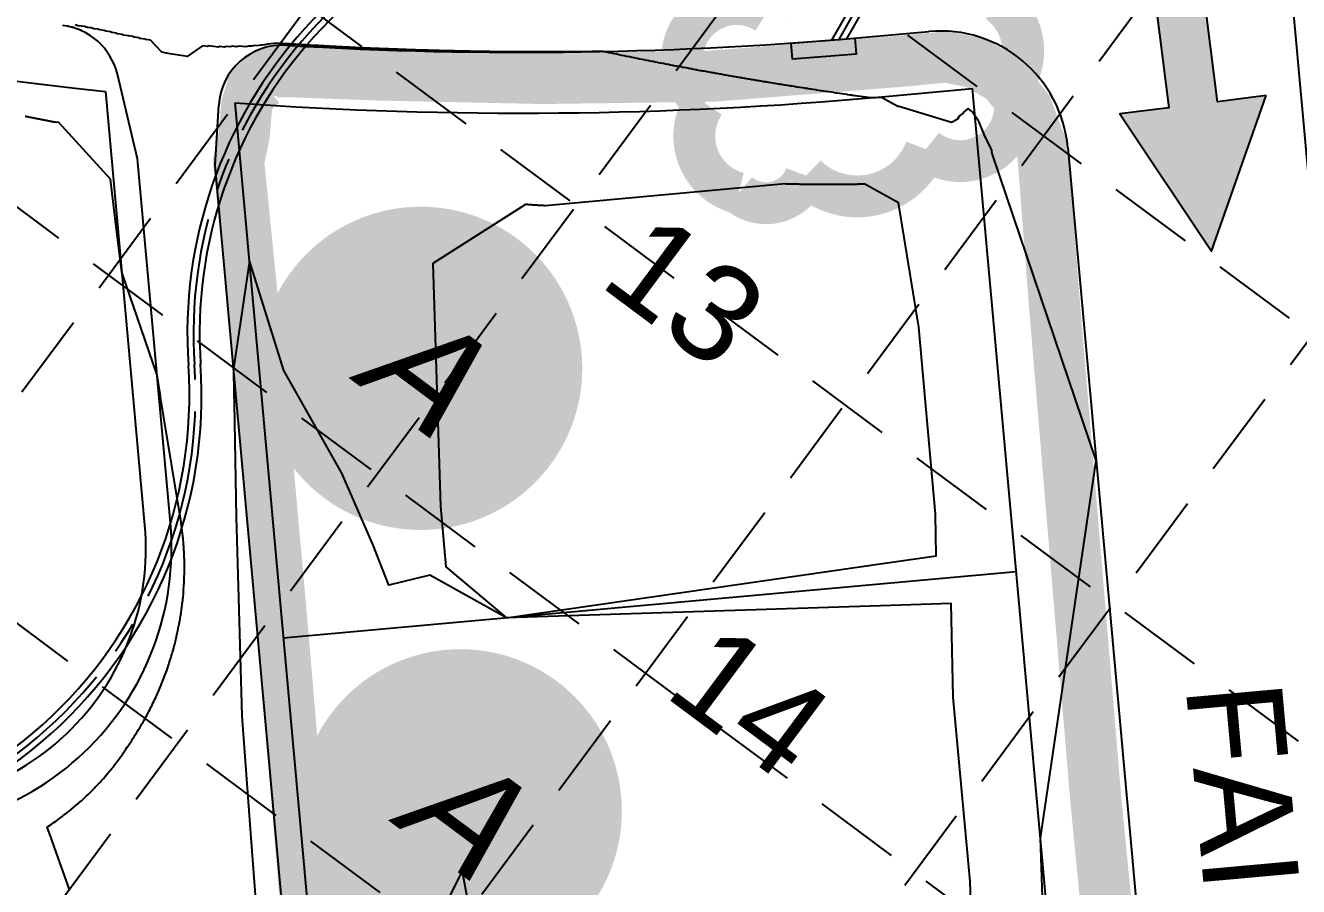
# Model space of a CAD drawing. Header units: feet. Extents: x 2260 to 6199, y 3666 to 7344.
# Drawn here: x 4487.2 to 4686.2, y 5598.8 to 5733.3 of the extents above; entities that cross this region are included whole.
import ezdxf
from ezdxf.enums import TextEntityAlignment as Align

# ---------------------------------------------------------------- set-up
doc = ezdxf.new("R2010")
doc.units = ezdxf.units.FT
doc.header["$LTSCALE"] = 40
doc.header["$MEASUREMENT"] = 0
doc.linetypes.add('CENTER2', pattern=[1.125, 0.75, -0.125, 0.125, -0.125])
doc.linetypes.add('HIDDEN', pattern=[0.375, 0.25, -0.125])
doc.layers.get('0').update_dxf_attribs({"linetype": 'CONTINUOUS'})
for name, color, linetype in [('ALTURA LOGO', 4, 'CONTINUOUS'), ('CL-STORM', 4, 'CENTER2'), ('CONTROL', 8, 'CONTINUOUS'), ('EOP-PROP', 4, 'CONTINUOUS'), ('EROSION BLANKETS', 84, 'CONTINUOUS'), ('FLOW-ARROWS', 253, 'CONTINUOUS'), ('GRID', 254, 'HIDDEN'), ('INLET', 3, 'CONTINUOUS'), ('INLET PROTECTION', 5, 'CONTINUOUS'), ('LOT-NOS', 4, 'CONTINUOUS'), ('lots-line', 4, 'CONTINUOUS'), ('PC', 43, 'CONTINUOUS'), ('ST-ROW', 2, 'CONTINUOUS'), ('STORM', 3, 'CONTINUOUS'), ('STREET-NAME', 3, 'CONTINUOUS')]:
    doc.layers.add(name, color=color, linetype=linetype)
doc.styles.add('altura', font='ARIAL.TTF', dxfattribs={"oblique": 15})
doc.styles.get("Standard").update_dxf_attribs({"font": 'ARIAL.TTF'})

# ---------------------------------------------------------------- blocks, each defined once
blk = doc.blocks.new('arrow')
blk.add_lwpolyline([(-67.01, -25.36), (-59.33, -25.42), (-59.57, -56.14), (-51.89, -56.2), (-51.65, -25.48), (-43.97, -25.54), (-55.3, -2.41), (-67.01, -25.36)], close=True)
at = {"color": 254}
for points in [[(-43.97, -25.54), (-67.01, -25.36), (-55.3, -2.41), (-67.01, -25.36)], [(-59.57, -56.14), (-51.89, -56.2), (-59.33, -25.42), (-51.65, -25.48)]]:
    blk.add_solid(points, dxfattribs=at)

msp = doc.modelspace()

# ---------------------------------------------------------------- hatches: boundary and pattern name
at = {"layer": 'ALTURA LOGO'}
h = msp.add_hatch(color=42, dxfattribs=at)
edge = h.paths.add_edge_path()
edge.add_ellipse((4548.98, 5679.73), major_axis=(15.08, 20.26), ratio=1, start_angle=-89.9995, end_angle=90.0005)
edge.add_ellipse((4548.98, 5679.73), major_axis=(15.08, 20.26), ratio=1, start_angle=89.9999, end_angle=269.9999)
h.paths.add_polyline_path([(4524.52, 5684.98), (4560.7, 5658.04), (4574.07, 5676), (4537.89, 5702.94)], flags=24)
h = msp.add_hatch(color=42, dxfattribs=at)
edge = h.paths.add_edge_path()
edge.add_ellipse((4555.17, 5610.59), major_axis=(15.08, 20.26), ratio=1, start_angle=-89.9995, end_angle=90.0005)
edge.add_ellipse((4555.17, 5610.59), major_axis=(15.08, 20.26), ratio=1, start_angle=89.9999, end_angle=269.9999)
h.paths.add_polyline_path([(4530.71, 5615.83), (4566.89, 5588.9), (4580.26, 5606.86), (4544.08, 5633.79)], flags=24)

# ---------------------------------------------------------------- linework, layer by layer
at = {"layer": 'CL-STORM', "color": 7}
msp.add_line((4628.48, 5756.47), (4614.36, 5731.11), dxfattribs=at)
for centre, start, end in [((4583.46, 5685.18), 91.6044, 183.9848), ((4443.79, 5675.45), 259.7571, 3.9848)]:
    msp.add_arc(centre, 70, start, end, dxfattribs=at)
at = {"layer": 'EOP-PROP', "color": 7}
for p, q in [((4645.03, 6181.09), (4710.64, 5456.86)), ((4620.21, 5731.62), (4628.42, 5732.36)), ((4504.71, 5712.45), (4501.57, 5725.68)), ((4516.85, 5711.42), (4517.42, 5720.83)), ((4650.14, 5714.25), (4673.71, 5453.83)), ((4509.86, 5655.57), (4504.71, 5712.45)), ((4541.25, 5441.83), (4516.85, 5711.42))]:
    msp.add_line(p, q, dxfattribs=at)
for centre, radius, start, end in [((4491.84, 5723.37), 10, 66.0789, 83.3098), ((4491.84, 5723.37), 10, 13.3309, 83.3098), ((4564.71, 6344.61), 615.5, 266.57991, 275.17282), ((4630.22, 5712.44), 20, 5.1728, 95.1728), ((4527.4, 5720.23), 10, 86.5799, 176.5469), ((4466.04, 5651.6), 44, 261.8961, 5.1728)]:
    msp.add_arc(centre, radius, start, end, dxfattribs=at)
at = {"layer": 'EROSION BLANKETS', "const_width": 8}
for points in [[(4671.33, 5406.6), (4669.01, 5461.99), (4663.15, 5524.35), (4654.51, 5612.4), (4648.02, 5690.09), (4646.19, 5713.91), (4643.76, 5720.35), (4640.06, 5724.92), (4635.73, 5727.47), (4631.17, 5728.39), (4624.12, 5727.72), (4594.71, 5725.39), (4568.1, 5725.03), (4542.49, 5725.57), (4528.39, 5726.09), (4525.98, 5726.05), (4525.35, 5725.96), (4525.02, 5725.73), (4523.95, 5724.93), (4522.78, 5723.89), (4522.64, 5722.72)], [(4462.14, 5156.9), (4459, 5158.87), (4457.37, 5164.32), (4461.37, 5171.63), (4471.19, 5184.89), (4491.61, 5212.94), (4502.98, 5232.65), (4515.51, 5259.74), (4526.74, 5285.91), (4536.96, 5322.88), (4543.87, 5358.18), (4547.09, 5387.83), (4547.01, 5406.17), (4546.38, 5430.26), (4543.85, 5459.68), (4537.86, 5518.71), (4531.81, 5586.52), (4527.34, 5639.5), (4523.24, 5685.02), (4520.52, 5711.99), (4521.4, 5716.25), (4521.8, 5720.87), (4522.4, 5722.7), (4524.33, 5724.29)]]:
    msp.add_lwpolyline(points, dxfattribs=at)
at = {"layer": 'FLOW-ARROWS', "color": 7}
for points in [[(4600.11, 5645.1, 0, 1.67, 0), (4595.12, 5644.92, 0, 0, 0), (4578.95, 5644.32, 0, 0, 0)], [(4529.38, 5640.08, 0, 1.67, 0), (4534.38, 5640.23, 0, 0, 0), (4539.28, 5640.37, 0, 0, 0)], [(4560.03, 5634.6, 0, 1.67, 0), (4557.54, 5630.26, 0, 0, 0), (4554.57, 5625.11, 0, 0, 0)], [(4557.09, 5609.57, 0, 1.67, 0), (4555.74, 5614.38, 0, 0, 0), (4554.66, 5618.23, 0, 0, 0)]]:
    msp.add_lwpolyline(points, format="xyseb", dxfattribs=at)
at = {"layer": 'GRID', "linetype": 'HIDDEN', "ltscale": 1.35}
for p, q in [((3177.27, 6805.06), (5779.7, 4875.88)), ((3146.15, 6763.08), (5748.58, 4833.91)), ((3115.04, 6721.11), (5717.47, 4791.93)), ((3083.92, 6679.13), (5686.35, 4749.96)), ((4904.7, 6239.96), (3815.52, 4770.66)), ((4946.68, 6208.84), (3857.49, 4739.54)), ((4988.65, 6177.73), (3899.47, 4708.43)), ((5030.63, 6146.61), (3941.44, 4677.31))]:
    msp.add_line(p, q, dxfattribs=at)
at = {"layer": 'INLET', "color": 7}
msp.add_lwpolyline([(4616.86, 5731.31), (4617.05, 5728.81), (4607.08, 5728.05), (4606.89, 5730.54)], close=True, dxfattribs=at)
msp.add_lwpolyline([(4616.86, 5731.31), (4617.05, 5728.81), (4607.08, 5728.05), (4606.89, 5730.54)], close=True, dxfattribs=at)
msp.add_lwpolyline([(4616.86, 5731.31), (4617.05, 5728.81), (4607.08, 5728.05), (4606.89, 5730.54)], close=True, dxfattribs=at)
at = {"layer": 'INLET PROTECTION', "color": 170, "ltscale": 100, "const_width": 6.54}
msp.add_lwpolyline([(4627.95, 5713.99, 0.520567), (4627.95, 5713.99, 0.765195), (4641.33, 5723.75, 0.417879), (4639.24, 5736.98, 0.6649), (4622.14, 5736.77, 0.744833), (4603.07, 5735.25, 0.975642), (4593.35, 5721.21, 0.520567), (4598.67, 5707.11, 0.520567), (4609.21, 5709.85, 0.540264), (4627.95, 5713.99)], format="xyb", close=True, dxfattribs=at)
at = {"layer": 'lots-line', "color": 7}
for p, q in [((4505.87, 5655.21), (4499.74, 5723)), ((4545.24, 5442.2), (4519.98, 5721.22)), ((4527.55, 5637.6), (4642.08, 5647.97))]:
    msp.add_line(p, q, dxfattribs=at)
msp.add_arc((4466.04, 5651.6), 40, 261.8961, 5.1728, dxfattribs=at)
at = {"layer": 'PC', "color": 43, "flags": 128}
for points, elevation in [([(4496.37, 5733.15), (4495.95, 5733.2), (4495.45, 5733.27), (4494.97, 5733.4)], 548), ([(4646.63, 5583.39), (4645.85, 5606.31), (4647.05, 5614.45), (4649.81, 5633.21), (4654.57, 5665.33), (4638.34, 5713.12), (4638.33, 5713.2), (4638.32, 5713.26), (4638.27, 5713.6), (4638.24, 5713.75), (4638.24, 5713.76), (4638.21, 5713.9), (4638.18, 5714.05), (4637.08, 5716.28), (4637.05, 5716.37), (4637.02, 5716.46), (4636.98, 5716.55), (4636.28, 5718.19), (4636.26, 5718.24), (4636.23, 5718.29), (4636.21, 5718.34), (4636.17, 5718.39), (4636.14, 5718.43), (4635.26, 5719.77), (4635.25, 5719.78), (4635.07, 5719.92), (4634.55, 5720.32), (4634.38, 5720.23), (4634.05, 5719.93), (4633.8, 5719.61), (4633.19, 5719.21), (4632.83, 5718.62), (4631.95, 5718.16), (4623.56, 5720.71), (4623.56, 5720.63), (4621.04, 5722.04), (4620.95, 5722.04), (4620.55, 5722.03), (4620.15, 5722.02), (4619.76, 5722.01), (4619.36, 5722), (4619.24, 5722), (4618.95, 5722.04), (4618.95, 5722.04), (4618.95, 5722.04), (4618.54, 5722.09), (4618.14, 5722.15), (4618.13, 5722.15), (4618.12, 5722.15), (4617.72, 5722.21), (4617.33, 5722.26), (4617.31, 5722.27), (4617.29, 5722.27), (4616.9, 5722.32), (4616.51, 5722.38), (4616.49, 5722.38), (4616.46, 5722.39), (4616.08, 5722.44), (4615.7, 5722.49), (4615.67, 5722.5), (4615.63, 5722.5), (4615.26, 5722.56), (4614.89, 5722.61), (4614.85, 5722.62), (4614.48, 5722.67), (4614.44, 5722.68), (4614.08, 5722.73), (4614.03, 5722.74), (4613.98, 5722.74), (4613.62, 5722.8), (4613.57, 5722.81), (4613.21, 5722.86), (4613.15, 5722.87), (4612.8, 5722.92), (4612.46, 5722.97), (4612.39, 5722.98), (4612.33, 5722.99), (4611.98, 5723.04), (4611.65, 5723.09), (4611.58, 5723.1), (4611.5, 5723.11), (4611.17, 5723.16), (4610.84, 5723.21), (4610.76, 5723.23), (4610.68, 5723.24), (4610.35, 5723.29), (4610.03, 5723.34), (4609.94, 5723.35), (4609.62, 5723.4), (4609.53, 5723.41), (4609.44, 5723.43), (4609.12, 5723.48), (4609.03, 5723.49), (4608.72, 5723.54), (4608.61, 5723.56), (4608.31, 5723.6), (4608.2, 5723.62), (4607.9, 5723.67), (4607.6, 5723.71), (4607.49, 5723.73), (4607.38, 5723.75), (4607.08, 5723.8), (4606.8, 5723.84), (4606.68, 5723.86), (4606.39, 5723.9), (4606.27, 5723.92), (4605.99, 5723.97), (4605.86, 5723.99), (4605.59, 5724.03), (4605.45, 5724.06), (4605.18, 5724.1), (4605.05, 5724.12), (4604.91, 5724.14), (4604.64, 5724.19), (4604.38, 5724.23), (4604.23, 5724.25), (4604.09, 5724.28), (4603.83, 5724.32), (4603.68, 5724.34), (4603.42, 5724.39), (4603.17, 5724.43), (4603.01, 5724.45), (4602.86, 5724.48), (4602.61, 5724.52), (4602.36, 5724.56), (4602.2, 5724.59), (4601.96, 5724.63), (4601.79, 5724.66), (4601.56, 5724.7), (4601.39, 5724.72), (4601.21, 5724.75), (4600.98, 5724.79), (4600.75, 5724.83), (4600.57, 5724.86), (4600.39, 5724.89), (4600.17, 5724.93), (4599.95, 5724.97), (4599.76, 5725), (4599.58, 5725.03), (4599.36, 5725.07), (4599.17, 5725.1), (4598.95, 5725.14), (4598.76, 5725.17), (4598.55, 5725.21), (4598.35, 5725.24), (4598.14, 5725.28), (4597.94, 5725.31), (4597.74, 5725.35), (4597.54, 5725.38), (4597.33, 5725.42), (4597.14, 5725.45), (4596.92, 5725.49), (4596.71, 5725.53), (4596.52, 5725.56), (4596.33, 5725.6), (4596.11, 5725.63), (4595.93, 5725.67), (4595.71, 5725.71), (4595.53, 5725.74), (4595.31, 5725.78), (4595.13, 5725.81), (4594.9, 5725.85), (4594.73, 5725.88), (4594.5, 5725.92), (4594.33, 5725.95), (4594.09, 5726), (4593.85, 5726.04), (4593.69, 5726.07), (4593.53, 5726.1), (4593.28, 5726.14), (4593.03, 5726.19), (4592.88, 5726.22), (4592.73, 5726.24), (4592.48, 5726.29), (4592.22, 5726.34), (4592.07, 5726.36), (4591.93, 5726.39), (4591.67, 5726.44), (4591.4, 5726.49), (4591.26, 5726.51), (4590.99, 5726.56), (4590.86, 5726.59), (4590.73, 5726.61), (4590.46, 5726.66), (4590.18, 5726.72), (4590.05, 5726.74), (4589.93, 5726.76), (4589.65, 5726.82), (4589.36, 5726.87), (4589.25, 5726.89), (4588.96, 5726.95), (4588.84, 5726.97), (4588.55, 5727.02), (4588.44, 5727.04), (4588.33, 5727.06), (4588.04, 5727.12), (4587.74, 5727.18), (4587.64, 5727.2), (4587.33, 5727.26), (4587.23, 5727.28), (4586.92, 5727.34), (4586.83, 5727.35), (4586.52, 5727.41), (4586.43, 5727.43), (4586.11, 5727.49), (4586.03, 5727.51), (4585.94, 5727.53), (4585.62, 5727.59), (4585.3, 5727.65), (4585.22, 5727.67), (4585.15, 5727.68), (4584.82, 5727.75), (4584.49, 5727.81), (4584.42, 5727.83), (4584.35, 5727.84), (4584.02, 5727.9), (4583.95, 5727.92), (4583.62, 5727.98), (4583.56, 5728), (4583.21, 5728.06), (4582.87, 5728.13), (4582.81, 5728.14), (4582.46, 5728.22), (4582.41, 5728.23), (4582.06, 5728.3), (4582.01, 5728.31), (4581.65, 5728.38), (4581.61, 5728.39), (4581.25, 5728.46), (4581.21, 5728.47), (4581.17, 5728.48), (4580.81, 5728.55), (4580.44, 5728.63), (4580.41, 5728.63), (4580.03, 5728.71), (4580.01, 5728.71), (4579.98, 5728.72), (4579.61, 5728.8), (4579.58, 5728.8), (4579.21, 5728.88), (4578.82, 5728.96), (4578.81, 5728.96), (4578.79, 5728.96), (4578.41, 5729.04), (4578.4, 5729.05), (4578.01, 5729.13), (4577.61, 5729.21), (4577.61, 5729.21), (4577.45, 5729.24), (4577.21, 5729.24), (4577.21, 5729.24), (4576.81, 5729.23), (4576.81, 5729.23), (4576.81, 5729.23), (4576.41, 5729.23), (4576.02, 5729.22), (4576.01, 5729.22), (4576.01, 5729.22), (4575.77, 5729.22), (4575.77, 5729.22), (4575.3, 5729.21), (4575.3, 5729.21), (4574.84, 5729.21), (4574.38, 5729.2), (4574.37, 5729.2), (4573.92, 5729.2), (4573.9, 5729.2), (4573.88, 5729.2), (4573.43, 5729.19), (4572.98, 5729.19), (4572.96, 5729.19), (4572.52, 5729.19), (4572.49, 5729.19), (4572.47, 5729.19), (4572.02, 5729.18), (4572, 5729.18), (4571.56, 5729.18), (4571.53, 5729.18), (4571.09, 5729.18), (4571.06, 5729.18), (4570.62, 5729.17), (4570.59, 5729.17), (4570.15, 5729.17), (4569.72, 5729.17), (4569.68, 5729.17), (4569.25, 5729.17), (4569.21, 5729.17), (4568.78, 5729.17), (4568.74, 5729.17), (4568.7, 5729.17), (4568.28, 5729.17), (4567.85, 5729.17), (4567.81, 5729.17), (4567.76, 5729.17), (4567.34, 5729.17), (4566.92, 5729.17), (4566.87, 5729.17), (4566.82, 5729.17), (4566.4, 5729.17), (4566.35, 5729.17), (4565.93, 5729.17), (4565.52, 5729.17), (4565.46, 5729.17), (4565.41, 5729.17), (4565, 5729.17), (4564.59, 5729.18), (4564.53, 5729.18), (4564.12, 5729.18), (4564.06, 5729.18), (4564, 5729.18), (4563.59, 5729.18), (4563.53, 5729.18), (4563.12, 5729.18), (4562.72, 5729.19), (4562.65, 5729.19), (4562.58, 5729.19), (4562.18, 5729.19), (4561.79, 5729.2), (4561.72, 5729.2), (4561.32, 5729.2), (4561.25, 5729.2), (4561.17, 5729.2), (4560.78, 5729.21), (4560.39, 5729.21), (4560.31, 5729.21), (4560.23, 5729.21), (4559.84, 5729.22), (4559.46, 5729.22), (4559.37, 5729.22), (4558.99, 5729.23), (4558.9, 5729.23), (4558.52, 5729.24), (4558.44, 5729.24), (4558.35, 5729.24), (4557.97, 5729.24), (4557.59, 5729.25), (4557.5, 5729.25), (4557.41, 5729.25), (4557.03, 5729.26), (4556.66, 5729.27), (4556.56, 5729.27), (4556.19, 5729.28), (4556.09, 5729.28), (4556, 5729.28), (4555.62, 5729.29), (4555.26, 5729.29), (4555.16, 5729.3), (4554.79, 5729.3), (4554.69, 5729.31), (4554.58, 5729.31), (4554.22, 5729.32), (4553.86, 5729.32), (4553.75, 5729.33), (4553.64, 5729.33), (4553.28, 5729.34), (4552.93, 5729.35), (4552.81, 5729.35), (4552.7, 5729.35), (4552.35, 5729.36), (4552.23, 5729.36), (4551.88, 5729.37), (4551.53, 5729.38), (4551.41, 5729.38), (4551.29, 5729.39), (4550.94, 5729.4), (4550.59, 5729.41), (4550.47, 5729.41), (4550.13, 5729.42), (4550, 5729.42), (4549.88, 5729.43), (4549.54, 5729.44), (4549.2, 5729.45), (4549.07, 5729.45), (4548.94, 5729.45), (4548.6, 5729.46), (4548.26, 5729.47), (4548.13, 5729.48), (4548, 5729.48), (4547.66, 5729.49), (4547.53, 5729.5), (4547.19, 5729.51), (4547.06, 5729.51), (4546.73, 5729.53), (4546.4, 5729.54), (4546.26, 5729.54), (4546.11, 5729.55), (4545.79, 5729.56), (4545.47, 5729.57), (4545.32, 5729.58), (4545.17, 5729.58), (4544.85, 5729.59), (4544.7, 5729.6), (4544.38, 5729.61), (4544.07, 5729.62), (4543.92, 5729.63), (4543.6, 5729.64), (4543.45, 5729.65), (4543.14, 5729.66), (4542.98, 5729.66), (4542.82, 5729.67), (4542.51, 5729.68), (4542.2, 5729.7), (4542.04, 5729.7), (4541.74, 5729.72), (4541.58, 5729.72), (4541.41, 5729.73), (4541.11, 5729.74), (4540.81, 5729.76), (4540.64, 5729.76), (4540.34, 5729.78), (4540.17, 5729.78), (4540, 5729.79), (4539.7, 5729.81), (4539.53, 5729.81), (4539.24, 5729.83), (4539.06, 5729.83), (4538.77, 5729.85), (4538.48, 5729.86), (4538.3, 5729.87), (4538.12, 5729.88), (4537.83, 5729.89), (4537.55, 5729.91), (4537.36, 5729.92), (4537.08, 5729.93), (4536.9, 5729.94), (4536.71, 5729.95), (4536.43, 5729.96), (4536.24, 5729.97), (4535.96, 5729.99), (4535.77, 5730), (4535.49, 5730.01), (4535.3, 5730.02), (4535.02, 5730.04), (4534.75, 5730.05), (4534.56, 5730.06), (4534.36, 5730.07), (4534.09, 5730.09), (4533.82, 5730.1), (4533.62, 5730.11), (4533.35, 5730.13), (4533.15, 5730.14), (4532.95, 5730.15), (4532.69, 5730.17), (4532.42, 5730.18), (4532.22, 5730.19), (4532.01, 5730.2), (4531.75, 5730.22), (4531.49, 5730.23), (4531.28, 5730.25), (4531.03, 5730.26), (4530.82, 5730.27), (4530.6, 5730.29), (4530.35, 5730.3), (4530.13, 5730.32), (4529.88, 5730.33), (4529.66, 5730.35), (4529.41, 5730.36), (4529.16, 5730.38), (4528.94, 5730.39), (4528.72, 5730.4), (4528.48, 5730.42), (4528.23, 5730.44), (4528.01, 5730.45), (4527.44, 5730.5), (4527.01, 5730.52), (4526.3, 5730.51), (4526.02, 5730.49), (4525.15, 5730.4), (4525.05, 5730.38), (4524.56, 5730.28), (4524.18, 5730.24), (4524.05, 5730.25), (4523.36, 5730.14), (4523.05, 5730.16), (4522.51, 5730.05), (4522.07, 5730.09), (4521.64, 5729.98), (4521.11, 5730.03), (4520.56, 5730.08), (4520.16, 5729.98), (4519.55, 5730.05), (4519.22, 5729.95), (4518.55, 5730.02), (4518.28, 5729.93), (4517.58, 5730.01), (4517.36, 5729.92), (4516.61, 5730.01), (4515.86, 5730.1), (4515.66, 5730.02), (4514.88, 5730.12), (4512.47, 5728.43), (4511.83, 5728.54), (4511.18, 5728.65), (4510.51, 5728.77), (4509.84, 5728.89), (4509.23, 5729), (4508.53, 5729.13), (4506.74, 5730.99), (4505.96, 5731.1), (4505.89, 5731.15), (4505.11, 5731.26), (4504.98, 5731.36), (4504.21, 5731.46), (4504.05, 5731.57), (4503.29, 5731.67), (4502.52, 5731.78), (4502.37, 5731.88), (4501.61, 5731.98), (4501.43, 5732.09), (4500.69, 5732.19), (4500.47, 5732.3), (4499.76, 5732.39), (4499.5, 5732.51), (4498.82, 5732.6), (4498.51, 5732.72), (4497.87, 5732.8), (4497.49, 5732.93), (4496.91, 5733.01), (4496.42, 5733.15), (4495.95, 5733.2), (4495.45, 5733.27), (4494.97, 5733.4)], 548), ([(4494.07, 5598.32), (4492.08, 5603.96), (4491.27, 5606.24), (4490.62, 5608.06), (4490.81, 5608.19), (4490.81, 5608.19), (4491.22, 5608.47), (4491.23, 5608.47), (4491.64, 5608.75), (4492.04, 5609.04), (4492.05, 5609.05), (4492.45, 5609.34), (4492.84, 5609.63), (4492.87, 5609.65), (4493.26, 5609.94), (4493.64, 5610.23), (4494.01, 5610.53), (4494.05, 5610.56), (4494.42, 5610.86), (4494.78, 5611.16), (4494.83, 5611.21), (4495.19, 5611.51), (4495.54, 5611.81), (4495.59, 5611.87), (4495.94, 5612.17), (4496.28, 5612.48), (4496.61, 5612.78), (4496.68, 5612.86), (4497.01, 5613.16), (4497.33, 5613.47), (4497.4, 5613.56), (4497.72, 5613.87), (4498.03, 5614.18), (4498.11, 5614.28), (4498.42, 5614.59), (4498.72, 5614.9), (4498.81, 5615.02), (4499.1, 5615.33), (4499.39, 5615.64), (4499.67, 5615.95), (4499.77, 5616.09), (4500.04, 5616.4), (4500.31, 5616.71), (4500.42, 5616.87), (4500.68, 5617.18), (4500.94, 5617.49), (4501.05, 5617.67), (4501.3, 5617.98), (4501.54, 5618.28), (4501.66, 5618.48), (4501.9, 5618.79), (4502.13, 5619.1), (4502.36, 5619.4), (4502.48, 5619.62), (4502.7, 5619.92), (4502.91, 5620.23), (4503.04, 5620.46), (4503.25, 5620.76), (4503.45, 5621.06), (4503.61, 5621.29), (4503.81, 5621.59), (4504, 5621.89), (4504.17, 5622.14), (4504.36, 5622.44), (4504.54, 5622.73), (4504.72, 5623.02), (4504.89, 5623.29), (4505.07, 5623.58), (4505.24, 5623.87), (4505.41, 5624.16), (4505.58, 5624.45), (4505.74, 5624.74), (4505.91, 5625.04), (4506.07, 5625.33), (4506.22, 5625.61), (4506.37, 5625.9), (4506.54, 5626.21), (4506.69, 5626.5), (4506.82, 5626.78), (4507, 5627.11), (4507.13, 5627.39), (4507.26, 5627.67), (4507.44, 5628.02), (4507.56, 5628.3), (4507.69, 5628.57), (4507.86, 5628.94), (4507.98, 5629.22), (4508.09, 5629.49), (4508.2, 5629.76), (4508.37, 5630.14), (4508.48, 5630.41), (4508.58, 5630.68), (4508.75, 5631.08), (4508.85, 5631.34), (4508.94, 5631.61), (4509.11, 5632.02), (4509.2, 5632.28), (4509.29, 5632.54), (4509.44, 5632.98), (4509.53, 5633.23), (4509.61, 5633.49), (4509.69, 5633.74), (4509.84, 5634.19), (4509.92, 5634.44), (4509.99, 5634.69), (4510.13, 5635.16), (4510.2, 5635.4), (4510.27, 5635.65), (4510.41, 5636.13), (4510.47, 5636.37), (4510.53, 5636.61), (4510.59, 5636.85), (4510.72, 5637.35), (4510.77, 5637.58), (4510.82, 5637.82), (4510.94, 5638.33), (4510.99, 5638.56), (4511.04, 5638.79), (4511.15, 5639.32), (4511.19, 5639.54), (4511.23, 5639.77), (4511.33, 5640.31), (4511.37, 5640.53), (4511.41, 5640.75), (4511.44, 5640.97), (4511.53, 5641.52), (4511.56, 5641.74), (4511.59, 5641.95), (4511.67, 5642.52), (4511.7, 5642.73), (4511.72, 5642.94), (4511.79, 5643.52), (4511.81, 5643.73), (4511.83, 5643.93), (4511.89, 5644.53), (4511.9, 5644.73), (4511.91, 5644.93), (4511.93, 5645.12), (4511.97, 5645.73), (4511.98, 5645.93), (4511.99, 5646.12), (4512.02, 5646.74), (4512.03, 5646.93), (4512.03, 5647.11), (4512.05, 5647.75), (4512.05, 5647.93), (4512.05, 5648.11), (4512.05, 5648.29), (4512.06, 5648.94), (4512.05, 5649.11), (4512.05, 5649.28), (4512.04, 5649.94), (4512.03, 5650.11), (4512.03, 5650.28), (4512, 5650.95), (4511.99, 5651.11), (4511.98, 5651.28), (4511.94, 5651.96), (4511.93, 5652.11), (4511.91, 5652.27), (4511.9, 5652.43), (4511.84, 5653.12), (4511.83, 5653.27), (4511.81, 5653.42), (4511.74, 5654.12), (4511.72, 5654.26), (4511.7, 5654.41), (4511.61, 5655.12), (4511.59, 5655.26), (4511.56, 5655.4), (4511.52, 5655.69), (4511.52, 5655.72), (4508.64, 5673.3), (4508.44, 5674.52), (4508.24, 5675.76), (4507.77, 5678.65), (4505.9, 5684.13), (4502.29, 5694.75), (4501.29, 5702.72), (4500.47, 5709.27), (4492.37, 5718.18), (4491.99, 5718.14), (4491.93, 5718.16), (4491.88, 5718.17), (4491.82, 5718.18), (4491.76, 5718.19), (4491.71, 5718.2), (4491.65, 5718.21), (4491.59, 5718.22), (4491.54, 5718.23), (4491.48, 5718.24), (4491.42, 5718.25), (4491.37, 5718.26), (4491.31, 5718.27), (4491.25, 5718.29), (4491.2, 5718.3), (4491.14, 5718.31), (4491.08, 5718.32), (4491.03, 5718.33), (4490.97, 5718.34), (4490.91, 5718.35), (4490.86, 5718.36), (4490.8, 5718.37), (4490.74, 5718.38), (4490.68, 5718.39), (4490.63, 5718.41), (4490.57, 5718.42), (4490.51, 5718.43), (4490.46, 5718.44), (4490.4, 5718.45), (4490.34, 5718.46), (4490.28, 5718.47), (4490.23, 5718.48), (4490.17, 5718.49), (4490.11, 5718.51), (4490.05, 5718.52), (4490, 5718.53), (4489.94, 5718.54), (4489.88, 5718.55), (4489.82, 5718.56), (4489.77, 5718.57), (4489.71, 5718.58), (4489.65, 5718.59), (4489.59, 5718.61), (4489.54, 5718.62), (4489.48, 5718.63), (4489.42, 5718.64), (4489.36, 5718.65), (4489.3, 5718.66), (4489.25, 5718.67), (4489.19, 5718.69), (4489.13, 5718.7), (4489.07, 5718.71), (4489.02, 5718.72), (4488.96, 5718.73), (4488.9, 5718.74), (4488.84, 5718.75), (4488.78, 5718.76), (4488.72, 5718.78), (4488.67, 5718.79), (4488.61, 5718.8), (4488.55, 5718.81), (4488.49, 5718.82), (4488.43, 5718.83), (4488.38, 5718.85), (4488.32, 5718.86), (4488.26, 5718.87), (4488.2, 5718.88), (4488.14, 5718.89), (4488.08, 5718.9), (4488.02, 5718.91), (4487.97, 5718.93), (4487.91, 5718.94), (4487.85, 5718.95), (4487.79, 5718.96), (4487.73, 5718.97), (4487.67, 5718.98), (4487.61, 5719), (4487.56, 5719.01), (4487.5, 5719.02), (4487.44, 5719.03), (4487.38, 5719.04), (4487.32, 5719.05), (4487.26, 5719.07), (4487.2, 5719.08), (4487.14, 5719.09)], 549), ([(4552.06, 5658.18), (4552.92, 5648.74), (4562.41, 5640.76), (4621.88, 5649.32), (4629.55, 5650.41), (4629.48, 5656.96), (4626.84, 5686.18), (4623.68, 5705.58), (4618.43, 5708.51), (4618.4, 5708.51), (4618.27, 5708.51), (4618.14, 5708.5), (4618.01, 5708.5), (4617.87, 5708.5), (4617.74, 5708.49), (4617.6, 5708.49), (4617.47, 5708.49), (4617.34, 5708.49), (4617.2, 5708.48), (4617.07, 5708.48), (4616.93, 5708.48), (4616.8, 5708.48), (4616.66, 5708.47), (4616.52, 5708.47), (4616.39, 5708.47), (4616.25, 5708.47), (4616.11, 5708.46), (4615.97, 5708.46), (4615.83, 5708.46), (4615.7, 5708.46), (4615.56, 5708.46), (4615.42, 5708.46), (4615.28, 5708.45), (4615.14, 5708.45), (4615, 5708.45), (4614.85, 5708.45), (4614.71, 5708.45), (4614.57, 5708.45), (4614.43, 5708.45), (4614.29, 5708.45), (4614.14, 5708.44), (4614, 5708.44), (4613.86, 5708.44), (4613.71, 5708.44), (4613.57, 5708.44), (4613.42, 5708.44), (4613.28, 5708.44), (4613.13, 5708.44), (4612.99, 5708.44), (4612.84, 5708.44), (4612.69, 5708.44), (4612.54, 5708.44), (4612.4, 5708.44), (4612.25, 5708.44), (4612.1, 5708.44), (4611.95, 5708.44), (4611.8, 5708.44), (4611.65, 5708.44), (4611.5, 5708.44), (4611.35, 5708.45), (4611.2, 5708.45), (4611.05, 5708.45), (4610.9, 5708.45), (4610.74, 5708.45), (4610.59, 5708.45), (4610.44, 5708.45), (4610.28, 5708.45), (4610.13, 5708.46), (4609.98, 5708.46), (4609.82, 5708.46), (4609.67, 5708.46), (4609.51, 5708.46), (4609.35, 5708.47), (4609.2, 5708.47), (4609.04, 5708.47), (4608.88, 5708.47), (4608.72, 5708.48), (4608.57, 5708.48), (4608.41, 5708.48), (4608.25, 5708.48), (4608.09, 5708.49), (4607.93, 5708.49), (4607.77, 5708.49), (4607.61, 5708.5), (4607.44, 5708.5), (4607.28, 5708.5), (4607.12, 5708.51), (4606.96, 5708.51), (4606.79, 5708.51), (4606.63, 5708.52), (4606.46, 5708.52), (4606.3, 5708.53), (4606.13, 5708.53), (4605.97, 5708.54), (4568.42, 5705.14), (4568.29, 5705.14), (4568.15, 5705.15), (4568.02, 5705.16), (4567.88, 5705.17), (4567.74, 5705.17), (4567.61, 5705.18), (4567.47, 5705.19), (4567.33, 5705.2), (4567.2, 5705.21), (4567.06, 5705.22), (4566.92, 5705.22), (4566.78, 5705.23), (4566.64, 5705.24), (4566.5, 5705.25), (4566.36, 5705.26), (4566.22, 5705.27), (4566.08, 5705.28), (4565.94, 5705.29), (4565.8, 5705.3), (4565.66, 5705.31), (4565.51, 5705.32), (4565.37, 5705.33), (4550.9, 5696.11), (4552.06, 5658.18)], 549), ([(4635.29, 5586.57), (4634.85, 5599.54), (4632.24, 5628.34), (4631.88, 5642.99), (4622.48, 5642.67), (4562.41, 5640.76), (4550.43, 5647.41), (4544.01, 5645.84), (4541.56, 5652.12), (4536.68, 5663.36), (4527.59, 5679.37), (4522.22, 5696.51), (4520.91, 5687.71), (4519.72, 5679.73), (4519.8, 5675.54), (4519.82, 5674.31), (4520.15, 5656.5), (4520.51, 5643.86), (4521.05, 5625.45), (4522.45, 5606.36), (4523.21, 5596.05)], 549), ([(4548.38, 5586.74), (4555.47, 5601.11), (4559, 5582.13)], 549)]:
    msp.add_lwpolyline(points, dxfattribs=dict(at, elevation=elevation))
at = {"layer": 'ST-ROW', "color": 7}
for p in [(4621.06, 5722.16), (4659.77, 5452.56)]:
    msp.add_line(p, (4635.25, 5723.44), dxfattribs=at)
for start, end in [(233.37652, 263.103), (233.37652, 264.03243), (265.89547, 275.17282)]:
    msp.add_arc((4564.71, 6344.61), 625, start, end, dxfattribs=at)
at = {"layer": 'STORM', "color": 7}
for p, q in [((4626.86, 5754.88), (4613.21, 5731.02)), ((4629.11, 5754.94), (4615.52, 5731.2))]:
    msp.add_line(p, q, dxfattribs=at)
for centre, radius, start, end in [((4583.46, 5685.18), 70.96, 91.6044, 183.9848), ((4583.46, 5685.18), 69.04, 91.6044, 183.9848), ((4443.79, 5675.45), 70.96, 259.7571, 3.9848), ((4443.79, 5675.45), 69.04, 259.7571, 3.9848)]:
    msp.add_arc(centre, radius, start, end, dxfattribs=at)

# ---------------------------------------------------------------- block references
at = {"layer": 'CONTROL', "rotation": 187.6253087203477}
msp.add_blockref('arrow', (4618.1, 5688.33), dxfattribs=at)

# ---------------------------------------------------------------- texts
at = {"layer": 'ALTURA LOGO', "color": 164, "style": 'altura', "oblique": 15, "width": 1.035276}
for p in [(4544.06, 5673.51), (4550.25, 5604.37)]:
    msp.add_text('A', height=16.58, rotation=323.3354, dxfattribs=at).set_placement(p, align=Align.CENTER)
at = {"layer": 'LOT-NOS', "color": 7}
for s, p in [('13', (4590.42, 5691.94)), ('14', (4600.56, 5627.8))]:
    msp.add_text(s, height=15, rotation=323.3354, dxfattribs=at).set_placement(p, align=Align.MIDDLE_CENTER)
at = {"layer": 'STREET-NAME', "color": 7}
msp.add_text('FAIR OAKS LANE', height=15, rotation=275.1729, dxfattribs=at).set_placement((4668.55, 5630.02))

doc.saveas('drawing.dxf')
